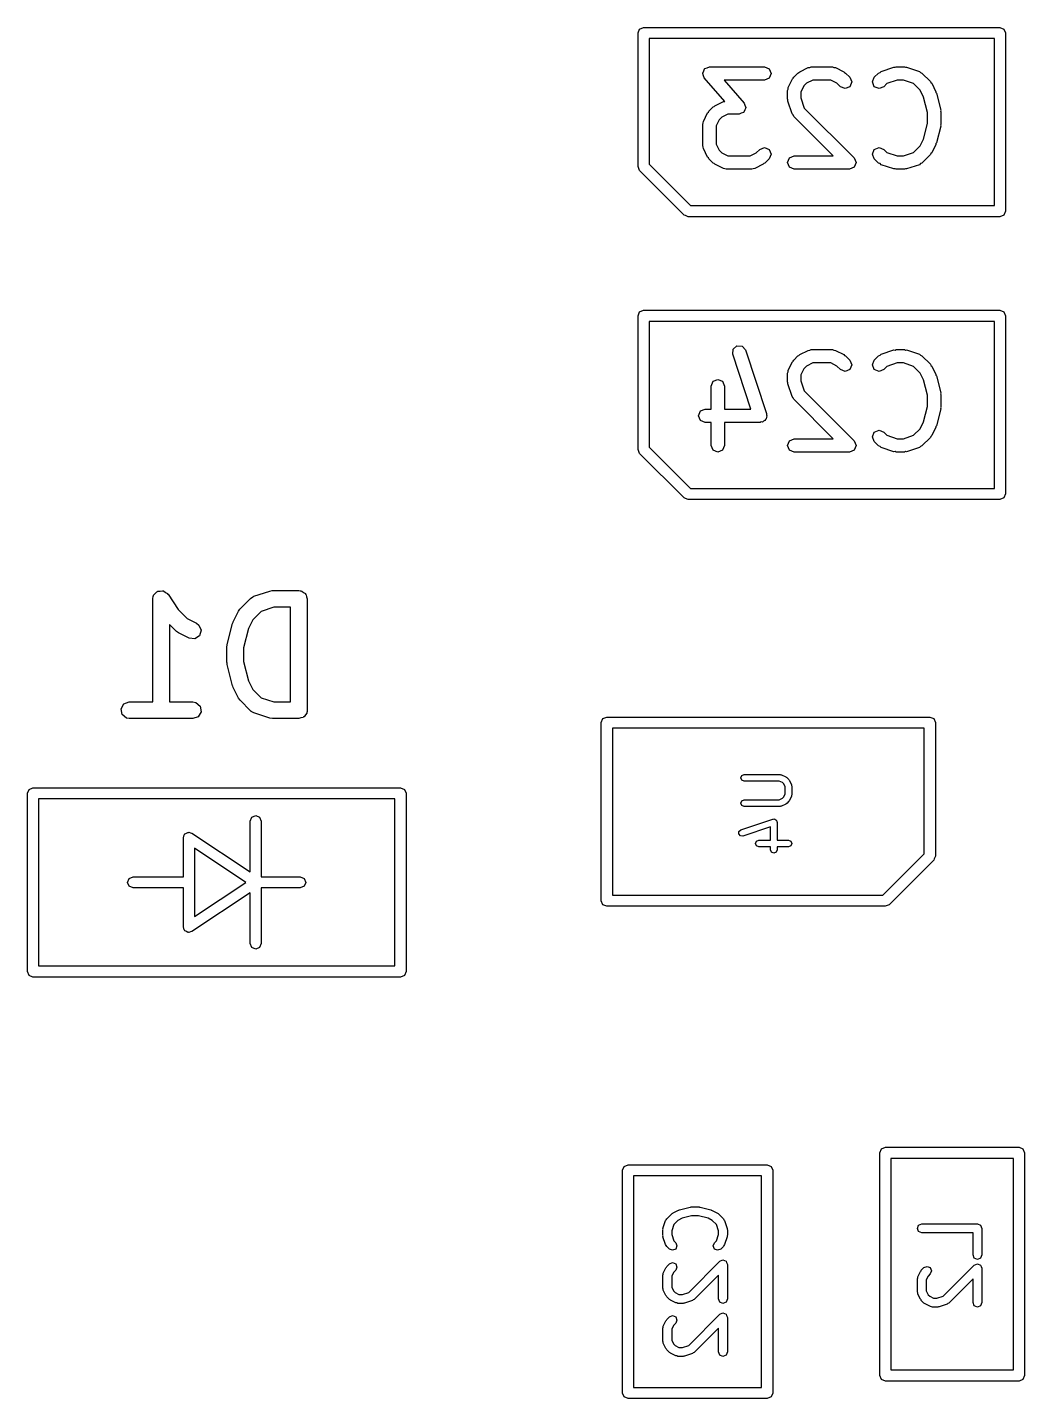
# Model space of a CAD drawing. Extents: x 0.33 to 2.38, y 0.19 to 1.82.
# Drawn here: x 0.3331 to 0.6856, y 0.6525 to 1.1373 of the extents above; entities that cross this region are included whole.
import ezdxf

# ---------------------------------------------------------------- set-up
doc = ezdxf.new("R2010")
doc.units = 0
doc.header["$MEASUREMENT"] = 0
doc.layers.add('BLACK', color=7, linetype='CONTINUOUS')

msp = doc.modelspace()

# ---------------------------------------------------------------- linework, layer by layer
at = {"layer": 'BLACK', "linetype": 'CONTINUOUS'}
for p, q in [((0.548937, 1.13531), (0.549514, 1.13671)), ((0.548937, 1.08807), (0.548937, 1.13531)), ((0.549514, 1.13671), (0.550906, 1.13728)), ((0.550906, 1.13728), (0.67689, 1.13728)), ((0.67689, 1.13728), (0.678282, 1.13671)), ((0.678282, 1.13671), (0.678858, 1.13531)), ((0.678858, 1.13531), (0.678858, 1.07232)), ((0.552874, 1.13335), (0.552874, 1.08889)), ((0.674921, 1.13335), (0.552874, 1.13335)), ((0.674921, 1.07429), (0.674921, 1.13335)), ((0.57179, 1.12099), (0.571823, 1.12107)), ((0.572108, 1.12022), (0.57179, 1.12099)), ((0.571796, 1.12115), (0.572164, 1.12189)), ((0.571823, 1.12107), (0.571796, 1.12115)), ((0.572375, 1.11943), (0.572108, 1.12022)), ((0.572164, 1.12189), (0.572482, 1.12266)), ((0.572482, 1.12266), (0.57256, 1.12269)), ((0.57256, 1.12269), (0.572597, 1.12277)), ((0.572597, 1.12277), (0.573385, 1.12303)), ((0.573385, 1.12303), (0.574153, 1.12335)), ((0.574153, 1.12335), (0.59365, 1.12335)), ((0.59365, 1.12335), (0.59532, 1.12266)), ((0.59532, 1.12266), (0.596012, 1.12099)), ((0.596012, 1.12099), (0.59532, 1.11932)), ((0.603978, 1.11966), (0.605478, 1.12116)), ((0.605478, 1.12116), (0.605837, 1.12131)), ((0.605837, 1.12131), (0.606092, 1.1216)), ((0.606092, 1.1216), (0.609092, 1.1231)), ((0.609092, 1.1231), (0.60964, 1.12314)), ((0.60964, 1.12314), (0.610148, 1.12335)), ((0.610148, 1.12335), (0.617647, 1.12335)), ((0.617647, 1.12335), (0.618155, 1.12314)), ((0.618155, 1.12314), (0.618704, 1.1231)), ((0.618704, 1.1231), (0.621703, 1.1216)), ((0.621703, 1.1216), (0.621958, 1.12131)), ((0.621958, 1.12131), (0.622317, 1.12116)), ((0.622317, 1.12116), (0.623817, 1.11966)), ((0.632475, 1.11966), (0.633975, 1.12116)), ((0.633975, 1.12116), (0.634483, 1.12137)), ((0.634483, 1.12137), (0.634898, 1.12173)), ((0.634898, 1.12173), (0.639397, 1.12323)), ((0.639397, 1.12323), (0.639785, 1.1232)), ((0.639785, 1.1232), (0.640144, 1.12335)), ((0.640144, 1.12335), (0.643144, 1.12335)), ((0.643144, 1.12335), (0.643503, 1.1232)), ((0.643503, 1.1232), (0.643891, 1.12323)), ((0.643891, 1.12323), (0.64839, 1.12173)), ((0.64839, 1.12173), (0.648806, 1.12137)), ((0.648806, 1.12137), (0.649314, 1.12116)), ((0.649314, 1.12116), (0.652313, 1.11816)), ((0.57963, 1.11114), (0.572375, 1.11943)), ((0.59365, 1.11863), (0.579358, 1.11863)), ((0.579358, 1.11863), (0.586429, 1.11055)), ((0.59532, 1.11932), (0.59365, 1.11863)), ((0.601787, 1.11499), (0.601997, 1.1155)), ((0.601997, 1.1155), (0.602036, 1.11605)), ((0.602036, 1.11605), (0.603536, 1.11905)), ((0.603536, 1.11905), (0.60383, 1.1193)), ((0.60383, 1.1193), (0.603978, 1.11966)), ((0.60759, 1.11659), (0.606511, 1.11443)), ((0.608548, 1.11755), (0.60759, 1.11659)), ((0.610706, 1.11863), (0.608548, 1.11755)), ((0.617089, 1.11863), (0.610706, 1.11863)), ((0.619248, 1.11755), (0.617089, 1.11863)), ((0.620476, 1.11632), (0.619248, 1.11755)), ((0.622147, 1.11563), (0.620476, 1.11632)), ((0.623817, 1.11632), (0.622147, 1.11563)), ((0.623817, 1.11966), (0.624509, 1.11799)), ((0.624509, 1.11799), (0.623817, 1.11632)), ((0.631783, 1.11799), (0.632475, 1.11966)), ((0.632475, 1.11632), (0.631783, 1.11799)), ((0.634145, 1.11563), (0.632475, 1.11632)), ((0.635815, 1.11632), (0.634145, 1.11563)), ((0.636921, 1.11743), (0.635815, 1.11632)), ((0.640528, 1.11863), (0.636921, 1.11743)), ((0.642761, 1.11863), (0.640528, 1.11863)), ((0.646367, 1.11743), (0.642761, 1.11863)), ((0.648702, 1.11509), (0.646367, 1.11743)), ((0.649914, 1.11267), (0.648702, 1.11509)), ((0.652313, 1.11816), (0.652462, 1.1178)), ((0.652462, 1.1178), (0.652756, 1.11755)), ((0.652756, 1.11755), (0.654256, 1.11455)), ((0.576096, 1.1096), (0.579095, 1.1111)), ((0.579095, 1.1111), (0.57963, 1.11114)), ((0.586429, 1.11055), (0.586695, 1.10976)), ((0.601787, 1.11199), (0.601787, 1.11499)), ((0.601935, 1.11163), (0.601787, 1.11199)), ((0.601908, 1.11124), (0.601935, 1.11163)), ((0.603408, 1.10674), (0.601908, 1.11124)), ((0.606511, 1.11443), (0.606511, 1.11237)), ((0.606511, 1.11237), (0.607713, 1.10877)), ((0.65128, 1.1072), (0.649914, 1.11267)), ((0.654256, 1.11455), (0.654275, 1.11428)), ((0.654275, 1.11428), (0.654434, 1.11406)), ((0.654434, 1.11406), (0.655934, 1.10806)), ((0.57204, 1.10405), (0.57354, 1.10705)), ((0.57354, 1.10705), (0.573833, 1.1073)), ((0.573833, 1.1073), (0.573982, 1.10766)), ((0.573982, 1.10766), (0.575482, 1.10916)), ((0.575482, 1.10916), (0.575841, 1.10931)), ((0.575841, 1.10931), (0.576096, 1.1096)), ((0.578551, 1.10555), (0.577594, 1.10459)), ((0.58071, 1.10663), (0.578551, 1.10555)), ((0.584651, 1.10663), (0.58071, 1.10663)), ((0.585419, 1.10695), (0.584651, 1.10663)), ((0.586207, 1.10721), (0.585419, 1.10695)), ((0.586244, 1.10729), (0.586207, 1.10721)), ((0.586322, 1.10732), (0.586244, 1.10729)), ((0.58664, 1.10809), (0.586322, 1.10732)), ((0.587008, 1.10883), (0.58664, 1.10809)), ((0.586695, 1.10976), (0.587013, 1.10899)), ((0.587013, 1.10899), (0.586981, 1.10891)), ((0.586981, 1.10891), (0.587008, 1.10883)), ((0.603768, 1.10633), (0.603408, 1.10674)), ((0.603978, 1.10582), (0.603768, 1.10633)), ((0.617944, 1.09186), (0.603978, 1.10582)), ((0.607713, 1.10877), (0.625317, 1.09116)), ((0.65128, 1.10328), (0.65128, 1.1072)), ((0.655934, 1.10806), (0.65589, 1.10777)), ((0.65589, 1.10777), (0.656005, 1.10749)), ((0.656005, 1.10749), (0.656005, 1.10299)), ((0.57179, 1.10299), (0.572001, 1.1035)), ((0.57179, 1.09549), (0.57179, 1.10299)), ((0.572001, 1.1035), (0.57204, 1.10405)), ((0.577594, 1.10459), (0.576515, 1.10243)), ((0.576515, 1.10243), (0.576515, 1.09605)), ((0.649914, 1.09782), (0.65128, 1.10328)), ((0.655934, 1.10242), (0.654434, 1.09642)), ((0.656005, 1.10299), (0.65589, 1.10272)), ((0.65589, 1.10272), (0.655934, 1.10242)), ((0.576515, 1.09605), (0.577594, 1.09389)), ((0.648702, 1.09539), (0.649914, 1.09782)), ((0.654256, 1.09594), (0.652756, 1.09294)), ((0.654275, 1.0962), (0.654256, 1.09594)), ((0.654434, 1.09642), (0.654275, 1.0962)), ((0.572001, 1.09499), (0.57179, 1.09549)), ((0.57204, 1.09444), (0.572001, 1.09499)), ((0.57354, 1.09144), (0.57204, 1.09444)), ((0.573833, 1.09118), (0.57354, 1.09144)), ((0.573982, 1.09082), (0.573833, 1.09118)), ((0.575482, 1.08932), (0.573982, 1.09082)), ((0.577594, 1.09389), (0.578551, 1.09294)), ((0.578551, 1.09294), (0.58071, 1.09186)), ((0.58071, 1.09186), (0.588593, 1.09186)), ((0.588593, 1.09186), (0.590751, 1.09294)), ((0.590751, 1.09294), (0.59198, 1.09416)), ((0.59198, 1.09416), (0.59365, 1.09486)), ((0.59365, 1.09486), (0.59532, 1.09416)), ((0.595321, 1.09082), (0.593821, 1.08932)), ((0.59532, 1.09416), (0.596012, 1.09249)), ((0.596012, 1.09249), (0.595321, 1.09082)), ((0.601787, 1.08949), (0.602479, 1.09116)), ((0.602479, 1.09116), (0.604149, 1.09186)), ((0.604149, 1.09186), (0.617944, 1.09186)), ((0.625317, 1.09116), (0.626009, 1.08949)), ((0.631783, 1.09249), (0.632475, 1.09416)), ((0.632475, 1.09082), (0.631783, 1.09249)), ((0.632475, 1.09416), (0.634145, 1.09486)), ((0.633975, 1.08932), (0.632475, 1.09082)), ((0.634145, 1.09486), (0.635815, 1.09416)), ((0.635815, 1.09416), (0.636921, 1.09306)), ((0.636921, 1.09306), (0.640528, 1.09186)), ((0.640528, 1.09186), (0.642761, 1.09186)), ((0.642761, 1.09186), (0.646367, 1.09306)), ((0.646367, 1.09306), (0.648702, 1.09539)), ((0.652313, 1.09232), (0.649314, 1.08932)), ((0.652462, 1.09268), (0.652313, 1.09232)), ((0.652756, 1.09294), (0.652462, 1.09268)), ((0.549514, 1.08668), (0.548937, 1.08807)), ((0.565262, 1.07093), (0.549514, 1.08668)), ((0.552874, 1.08889), (0.567469, 1.07429)), ((0.575841, 1.08917), (0.575482, 1.08932)), ((0.576096, 1.08888), (0.575841, 1.08917)), ((0.579095, 1.08738), (0.576096, 1.08888)), ((0.579644, 1.08734), (0.579095, 1.08738)), ((0.580152, 1.08713), (0.579644, 1.08734)), ((0.589151, 1.08713), (0.580152, 1.08713)), ((0.589659, 1.08734), (0.589151, 1.08713)), ((0.590207, 1.08738), (0.589659, 1.08734)), ((0.593207, 1.08888), (0.590207, 1.08738)), ((0.593461, 1.08917), (0.593207, 1.08888)), ((0.593821, 1.08932), (0.593461, 1.08917)), ((0.602479, 1.08782), (0.601787, 1.08949)), ((0.604149, 1.08713), (0.602479, 1.08782)), ((0.623646, 1.08713), (0.604149, 1.08713)), ((0.625317, 1.08782), (0.623646, 1.08713)), ((0.626009, 1.08949), (0.625317, 1.08782)), ((0.634482, 1.08911), (0.633975, 1.08932)), ((0.634898, 1.08875), (0.634482, 1.08911)), ((0.639397, 1.08725), (0.634898, 1.08875)), ((0.639785, 1.08728), (0.639397, 1.08725)), ((0.640144, 1.08713), (0.639785, 1.08728)), ((0.643144, 1.08713), (0.640144, 1.08713)), ((0.643503, 1.08728), (0.643144, 1.08713)), ((0.643891, 1.08725), (0.643503, 1.08728)), ((0.64839, 1.08875), (0.643891, 1.08725)), ((0.648806, 1.08911), (0.64839, 1.08875)), ((0.649314, 1.08932), (0.648806, 1.08911)), ((0.567469, 1.07429), (0.674921, 1.07429)), ((0.678858, 1.07232), (0.678282, 1.07093)), ((0.565669, 1.07076), (0.565262, 1.07093)), ((0.566654, 1.07035), (0.565669, 1.07076)), ((0.67689, 1.07035), (0.566654, 1.07035)), ((0.678282, 1.07093), (0.67689, 1.07035)), ((0.548937, 1.03531), (0.549514, 1.03671)), ((0.548937, 0.988071), (0.548937, 1.03531)), ((0.549514, 1.03671), (0.550906, 1.03728)), ((0.550906, 1.03728), (0.67689, 1.03728)), ((0.552874, 1.03335), (0.552874, 0.988886)), ((0.674921, 1.03335), (0.552874, 1.03335)), ((0.674921, 0.974291), (0.674921, 1.03335)), ((0.67689, 1.03728), (0.678282, 1.03671)), ((0.678282, 1.03671), (0.678858, 1.03531)), ((0.678858, 1.03531), (0.678858, 0.972323)), ((0.58241, 1.02174), (0.582538, 1.02355)), ((0.582538, 1.02355), (0.583904, 1.02473)), ((0.583904, 1.02473), (0.585708, 1.0246)), ((0.585708, 1.0246), (0.586892, 1.02324)), ((0.586892, 1.02324), (0.594391, 1.00074)), ((0.606092, 1.0216), (0.609092, 1.0231)), ((0.609092, 1.0231), (0.60964, 1.02314)), ((0.60964, 1.02314), (0.610148, 1.02335)), ((0.610148, 1.02335), (0.617647, 1.02335)), ((0.617647, 1.02335), (0.618155, 1.02314)), ((0.618155, 1.02314), (0.618704, 1.0231)), ((0.618704, 1.0231), (0.621703, 1.0216)), ((0.634898, 1.02173), (0.639397, 1.02323)), ((0.639397, 1.02323), (0.639785, 1.0232)), ((0.639785, 1.0232), (0.640144, 1.02335)), ((0.640144, 1.02335), (0.643144, 1.02335)), ((0.643144, 1.02335), (0.643503, 1.0232)), ((0.643503, 1.0232), (0.643891, 1.02323)), ((0.643891, 1.02323), (0.64839, 1.02173)), ((0.588873, 1.00235), (0.58241, 1.02174)), ((0.602036, 1.01605), (0.603536, 1.01905)), ((0.603536, 1.01905), (0.60383, 1.0193)), ((0.60383, 1.0193), (0.603978, 1.01966)), ((0.603978, 1.01966), (0.605478, 1.02116)), ((0.605478, 1.02116), (0.605837, 1.02131)), ((0.605837, 1.02131), (0.606092, 1.0216)), ((0.610706, 1.01863), (0.608548, 1.01755)), ((0.617089, 1.01863), (0.610706, 1.01863)), ((0.619248, 1.01755), (0.617089, 1.01863)), ((0.621703, 1.0216), (0.621958, 1.02131)), ((0.621958, 1.02131), (0.622317, 1.02116)), ((0.622317, 1.02116), (0.623817, 1.01966)), ((0.623817, 1.01966), (0.624509, 1.01799)), ((0.631783, 1.01799), (0.632475, 1.01966)), ((0.632475, 1.01966), (0.633975, 1.02116)), ((0.633975, 1.02116), (0.634483, 1.02137)), ((0.634483, 1.02137), (0.634898, 1.02173)), ((0.640528, 1.01863), (0.636921, 1.01743)), ((0.642761, 1.01863), (0.640528, 1.01863)), ((0.646367, 1.01743), (0.642761, 1.01863)), ((0.64839, 1.02173), (0.648806, 1.02137)), ((0.648806, 1.02137), (0.649314, 1.02116)), ((0.649314, 1.02116), (0.652313, 1.01816)), ((0.652313, 1.01816), (0.652462, 1.0178)), ((0.601787, 1.01499), (0.601997, 1.0155)), ((0.601787, 1.01199), (0.601787, 1.01499)), ((0.601997, 1.0155), (0.602036, 1.01605)), ((0.60759, 1.01659), (0.606511, 1.01443)), ((0.606511, 1.01443), (0.606511, 1.01237)), ((0.608548, 1.01755), (0.60759, 1.01659)), ((0.620476, 1.01632), (0.619248, 1.01755)), ((0.622147, 1.01563), (0.620476, 1.01632)), ((0.623817, 1.01632), (0.622147, 1.01563)), ((0.624509, 1.01799), (0.623817, 1.01632)), ((0.632475, 1.01632), (0.631783, 1.01799)), ((0.634145, 1.01563), (0.632475, 1.01632)), ((0.635815, 1.01632), (0.634145, 1.01563)), ((0.636921, 1.01743), (0.635815, 1.01632)), ((0.648702, 1.01509), (0.646367, 1.01743)), ((0.649914, 1.01267), (0.648702, 1.01509)), ((0.652462, 1.0178), (0.652756, 1.01755)), ((0.652756, 1.01755), (0.654256, 1.01455)), ((0.654256, 1.01455), (0.654275, 1.01428)), ((0.654275, 1.01428), (0.654434, 1.01406)), ((0.654434, 1.01406), (0.655934, 1.00806)), ((0.57479, 1.01049), (0.575482, 1.01216)), ((0.57479, 1.00235), (0.57479, 1.01049)), ((0.575482, 1.01216), (0.577152, 1.01285)), ((0.577152, 1.01285), (0.578823, 1.01216)), ((0.578823, 1.01216), (0.579514, 1.01049)), ((0.579514, 1.01049), (0.579514, 1.00235)), ((0.601935, 1.01163), (0.601787, 1.01199)), ((0.601908, 1.01124), (0.601935, 1.01163)), ((0.603408, 1.00674), (0.601908, 1.01124)), ((0.606511, 1.01237), (0.607713, 1.00877)), ((0.607713, 1.00877), (0.625317, 0.991164)), ((0.65128, 1.0072), (0.649914, 1.01267)), ((0.603768, 1.00633), (0.603408, 1.00674)), ((0.603978, 1.00582), (0.603768, 1.00633)), ((0.617944, 0.991856), (0.603978, 1.00582)), ((0.65128, 1.00328), (0.65128, 1.0072)), ((0.655934, 1.00806), (0.65589, 1.00777)), ((0.65589, 1.00777), (0.656005, 1.00749)), ((0.656005, 1.00749), (0.656005, 1.00299)), ((0.570291, 0.999993), (0.570982, 1.00166)), ((0.570982, 0.998322), (0.570291, 0.999993)), ((0.570982, 1.00166), (0.572653, 1.00235)), ((0.572653, 1.00235), (0.57479, 1.00235)), ((0.579514, 1.00235), (0.588873, 1.00235)), ((0.594263, 0.998936), (0.593969, 0.998681)), ((0.594302, 0.999485), (0.594263, 0.998936)), ((0.594513, 0.999993), (0.594302, 0.999485)), ((0.594391, 1.00074), (0.594364, 1.00035)), ((0.594364, 1.00035), (0.594513, 0.999993)), ((0.649914, 0.997818), (0.65128, 1.00328)), ((0.655934, 1.00242), (0.654434, 0.99642)), ((0.656005, 1.00299), (0.65589, 1.00272)), ((0.65589, 1.00272), (0.655934, 1.00242)), ((0.572653, 0.99763), (0.570982, 0.998322)), ((0.57479, 0.99763), (0.572653, 0.99763)), ((0.57479, 0.989494), (0.57479, 0.99763)), ((0.59215, 0.99763), (0.579514, 0.99763)), ((0.579514, 0.99763), (0.579514, 0.989494)), ((0.59251, 0.997779), (0.59215, 0.99763)), ((0.592897, 0.997752), (0.59251, 0.997779)), ((0.593313, 0.998112), (0.592897, 0.997752)), ((0.593821, 0.998322), (0.593313, 0.998112)), ((0.593969, 0.998681), (0.593821, 0.998322)), ((0.631783, 0.992494), (0.632475, 0.994164)), ((0.632475, 0.994164), (0.634145, 0.994856)), ((0.634145, 0.994856), (0.635815, 0.994164)), ((0.635815, 0.994164), (0.636921, 0.993058)), ((0.646367, 0.993058), (0.648702, 0.995393)), ((0.648702, 0.995393), (0.649914, 0.997818)), ((0.654256, 0.995937), (0.652756, 0.992937)), ((0.654275, 0.996204), (0.654256, 0.995937)), ((0.654434, 0.99642), (0.654275, 0.996204)), ((0.575482, 0.987824), (0.57479, 0.989494)), ((0.579514, 0.989494), (0.578823, 0.987824)), ((0.601787, 0.989494), (0.602479, 0.991164)), ((0.602479, 0.987824), (0.601787, 0.989494)), ((0.602479, 0.991164), (0.604149, 0.991856)), ((0.604149, 0.991856), (0.617944, 0.991856)), ((0.625317, 0.991164), (0.626009, 0.989494)), ((0.626009, 0.989494), (0.625317, 0.987824)), ((0.632475, 0.990823), (0.631783, 0.992494)), ((0.633975, 0.989323), (0.632475, 0.990823)), ((0.634482, 0.989113), (0.633975, 0.989323)), ((0.634898, 0.988753), (0.634482, 0.989113)), ((0.636921, 0.993058), (0.640528, 0.991856)), ((0.640528, 0.991856), (0.642761, 0.991856)), ((0.642761, 0.991856), (0.646367, 0.993058)), ((0.648806, 0.989113), (0.64839, 0.988753)), ((0.649314, 0.989323), (0.648806, 0.989113)), ((0.652313, 0.992323), (0.649314, 0.989323)), ((0.652462, 0.992682), (0.652313, 0.992323)), ((0.652756, 0.992937), (0.652462, 0.992682)), ((0.549514, 0.986679), (0.548937, 0.988071)), ((0.565262, 0.970931), (0.549514, 0.986679)), ((0.552874, 0.988886), (0.567469, 0.974291)), ((0.577152, 0.987132), (0.575482, 0.987824)), ((0.578823, 0.987824), (0.577152, 0.987132)), ((0.604149, 0.987132), (0.602479, 0.987824)), ((0.623646, 0.987132), (0.604149, 0.987132)), ((0.625317, 0.987824), (0.623646, 0.987132)), ((0.639397, 0.987253), (0.634898, 0.988753)), ((0.639785, 0.987281), (0.639397, 0.987253)), ((0.640144, 0.987132), (0.639785, 0.987281)), ((0.643144, 0.987132), (0.640144, 0.987132)), ((0.643503, 0.987281), (0.643144, 0.987132)), ((0.643891, 0.987253), (0.643503, 0.987281)), ((0.64839, 0.988753), (0.643891, 0.987253)), ((0.565669, 0.970762), (0.565262, 0.970931)), ((0.566654, 0.970354), (0.565669, 0.970762)), ((0.67689, 0.970354), (0.566654, 0.970354)), ((0.567469, 0.974291), (0.674921, 0.974291)), ((0.678282, 0.970931), (0.67689, 0.970354)), ((0.678858, 0.972323), (0.678282, 0.970931)), ((0.377362, 0.935204), (0.37754, 0.936214)), ((0.37754, 0.936214), (0.377649, 0.936344)), ((0.377649, 0.936344), (0.377668, 0.936513)), ((0.377668, 0.936513), (0.378288, 0.937105)), ((0.378288, 0.937105), (0.378839, 0.937761)), ((0.378839, 0.937761), (0.379006, 0.937791)), ((0.379006, 0.937791), (0.379129, 0.937908)), ((0.379129, 0.937908), (0.379984, 0.937963)), ((0.379984, 0.937963), (0.380828, 0.938112)), ((0.380828, 0.938112), (0.380975, 0.938027)), ((0.380975, 0.938027), (0.381144, 0.938038)), ((0.381144, 0.938038), (0.381835, 0.93753)), ((0.381835, 0.93753), (0.382577, 0.937102)), ((0.382577, 0.937102), (0.382635, 0.936942)), ((0.382635, 0.936942), (0.382772, 0.936842)), ((0.382772, 0.936842), (0.386359, 0.931461)), ((0.411973, 0.935417), (0.412813, 0.936005)), ((0.412813, 0.936005), (0.412989, 0.936021)), ((0.412989, 0.936021), (0.413127, 0.93613)), ((0.413127, 0.93613), (0.418751, 0.938005)), ((0.418751, 0.938005), (0.419624, 0.938135)), ((0.419624, 0.938135), (0.419685, 0.938157)), ((0.419685, 0.938157), (0.429059, 0.938157)), ((0.429059, 0.938157), (0.429442, 0.938089)), ((0.429442, 0.938089), (0.429572, 0.938112)), ((0.429572, 0.938112), (0.429685, 0.938046)), ((0.429685, 0.938046), (0.430069, 0.937979)), ((0.430069, 0.937979), (0.430656, 0.937486)), ((0.430656, 0.937486), (0.431321, 0.937102)), ((0.431321, 0.937102), (0.431412, 0.936852)), ((0.431412, 0.936852), (0.431616, 0.93668)), ((0.431616, 0.93668), (0.431749, 0.935925)), ((0.431749, 0.935925), (0.432012, 0.935204)), ((0.377362, 0.898787), (0.377362, 0.935204)), ((0.386359, 0.931461), (0.389563, 0.928257)), ((0.405795, 0.927151), (0.40767, 0.9309)), ((0.40767, 0.9309), (0.408196, 0.931609)), ((0.408196, 0.931609), (0.408223, 0.931668)), ((0.408223, 0.931668), (0.411973, 0.935417)), ((0.420164, 0.932251), (0.415656, 0.930748)), ((0.426106, 0.932251), (0.420164, 0.932251)), ((0.426106, 0.898787), (0.426106, 0.932251)), ((0.432012, 0.935204), (0.432012, 0.895834)), ((0.385726, 0.923742), (0.383268, 0.926201)), ((0.383268, 0.926201), (0.383268, 0.898787)), ((0.389563, 0.928257), (0.392884, 0.926596)), ((0.392884, 0.926596), (0.393708, 0.925986)), ((0.393708, 0.925986), (0.394511, 0.924132)), ((0.403697, 0.919047), (0.405572, 0.926546)), ((0.405572, 0.926546), (0.405779, 0.927012)), ((0.405779, 0.927012), (0.405795, 0.927151)), ((0.412738, 0.927831), (0.411222, 0.9248)), ((0.415656, 0.930748), (0.412738, 0.927831)), ((0.385784, 0.923715), (0.385726, 0.923742)), ((0.386493, 0.923189), (0.385784, 0.923715)), ((0.390243, 0.921314), (0.386493, 0.923189)), ((0.39225, 0.921083), (0.390243, 0.921314)), ((0.393935, 0.922196), (0.39225, 0.921083)), ((0.394511, 0.924132), (0.393935, 0.922196)), ((0.411222, 0.9248), (0.409514, 0.917968)), ((0.403609, 0.918331), (0.403711, 0.918911)), ((0.403609, 0.912707), (0.403609, 0.918331)), ((0.403711, 0.918911), (0.403697, 0.919047)), ((0.409514, 0.917968), (0.409514, 0.91307)), ((0.403656, 0.912579), (0.403609, 0.912707)), ((0.403697, 0.911991), (0.403656, 0.912579)), ((0.405572, 0.904492), (0.403697, 0.911991)), ((0.409514, 0.91307), (0.411222, 0.906238)), ((0.40565, 0.904376), (0.405572, 0.904492)), ((0.405795, 0.903887), (0.40565, 0.904376)), ((0.40767, 0.900138), (0.405795, 0.903887)), ((0.411222, 0.906238), (0.412738, 0.903207)), ((0.412738, 0.903207), (0.415656, 0.900289)), ((0.366158, 0.896347), (0.367168, 0.898096)), ((0.367168, 0.898096), (0.369066, 0.898787)), ((0.369066, 0.898787), (0.377362, 0.898787)), ((0.383268, 0.898787), (0.391564, 0.898787)), ((0.391564, 0.898787), (0.392573, 0.898609)), ((0.392573, 0.898609), (0.394121, 0.89731)), ((0.394121, 0.89731), (0.394471, 0.895321)), ((0.407717, 0.900094), (0.40767, 0.900138)), ((0.408223, 0.89937), (0.407717, 0.900094)), ((0.411973, 0.895621), (0.408223, 0.89937)), ((0.415656, 0.900289), (0.420164, 0.898787)), ((0.420164, 0.898787), (0.426106, 0.898787)), ((0.366509, 0.894358), (0.366158, 0.896347)), ((0.368056, 0.893059), (0.366509, 0.894358)), ((0.369066, 0.892881), (0.368056, 0.893059)), ((0.391564, 0.892881), (0.369066, 0.892881)), ((0.393461, 0.893572), (0.391564, 0.892881)), ((0.394471, 0.895321), (0.393461, 0.893572)), ((0.412133, 0.895546), (0.411973, 0.895621)), ((0.412225, 0.895396), (0.412133, 0.895546)), ((0.413127, 0.894907), (0.412225, 0.895396)), ((0.418751, 0.893033), (0.413127, 0.894907)), ((0.418816, 0.893034), (0.418751, 0.893033)), ((0.419685, 0.892881), (0.418816, 0.893034)), ((0.429059, 0.892881), (0.419685, 0.892881)), ((0.42978, 0.893144), (0.429059, 0.892881)), ((0.430535, 0.893277), (0.42978, 0.893144)), ((0.430706, 0.893481), (0.430535, 0.893277)), ((0.430957, 0.893572), (0.430706, 0.893481)), ((0.43134, 0.894236), (0.430957, 0.893572)), ((0.431834, 0.894824), (0.43134, 0.894236)), ((0.431901, 0.895208), (0.431834, 0.894824)), ((0.431967, 0.895321), (0.431901, 0.895208)), ((0.432012, 0.895834), (0.431944, 0.89545)), ((0.431944, 0.89545), (0.431967, 0.895321)), ((0.535945, 0.891496), (0.536521, 0.892888)), ((0.536521, 0.892888), (0.537913, 0.893465)), ((0.537913, 0.893465), (0.652087, 0.893465)), ((0.652087, 0.893465), (0.653479, 0.892888)), ((0.653479, 0.892888), (0.654055, 0.891496)), ((0.535945, 0.828504), (0.535945, 0.891496)), ((0.539882, 0.889528), (0.539882, 0.830472)), ((0.650118, 0.889528), (0.539882, 0.889528)), ((0.650118, 0.845067), (0.650118, 0.889528)), ((0.654055, 0.891496), (0.654055, 0.844252)), ((0.585233, 0.871999), (0.585579, 0.872834)), ((0.585579, 0.872834), (0.586414, 0.87318)), ((0.586414, 0.87318), (0.599163, 0.87318)), ((0.599163, 0.87318), (0.599417, 0.873074)), ((0.599417, 0.873074), (0.599691, 0.873055)), ((0.599691, 0.873055), (0.601191, 0.872305)), ((0.333071, 0.866496), (0.333647, 0.867888)), ((0.333647, 0.867888), (0.335039, 0.868465)), ((0.335039, 0.868465), (0.464961, 0.868465)), ((0.464961, 0.868465), (0.466353, 0.867888)), ((0.466353, 0.867888), (0.466929, 0.866496)), ((0.585579, 0.871163), (0.585233, 0.871999)), ((0.586414, 0.870817), (0.585579, 0.871163)), ((0.598884, 0.870817), (0.586414, 0.870817)), ((0.599963, 0.870278), (0.598884, 0.870817)), ((0.600442, 0.869799), (0.599963, 0.870278)), ((0.600981, 0.86872), (0.600442, 0.869799)), ((0.600981, 0.866278), (0.600981, 0.86872)), ((0.601191, 0.872305), (0.601318, 0.872158)), ((0.601318, 0.872158), (0.601498, 0.872084)), ((0.601498, 0.872084), (0.602248, 0.871334)), ((0.602248, 0.871334), (0.602322, 0.871154)), ((0.602322, 0.871154), (0.602469, 0.871027)), ((0.602469, 0.871027), (0.603219, 0.869527)), ((0.603219, 0.869527), (0.603238, 0.869253)), ((0.603238, 0.869253), (0.603344, 0.868999)), ((0.603344, 0.868999), (0.603344, 0.865999)), ((0.333071, 0.803504), (0.333071, 0.866496)), ((0.337008, 0.864528), (0.337008, 0.805472)), ((0.462992, 0.864528), (0.337008, 0.864528)), ((0.462992, 0.805472), (0.462992, 0.864528)), ((0.466929, 0.866496), (0.466929, 0.803504)), ((0.585233, 0.863), (0.585579, 0.863835)), ((0.585579, 0.862164), (0.585233, 0.863)), ((0.585579, 0.863835), (0.586414, 0.864181)), ((0.586414, 0.864181), (0.598884, 0.864181)), ((0.598884, 0.864181), (0.599963, 0.86472)), ((0.599963, 0.86472), (0.600442, 0.865199)), ((0.600442, 0.865199), (0.600981, 0.866278)), ((0.602248, 0.863664), (0.601498, 0.862914)), ((0.602322, 0.863844), (0.602248, 0.863664)), ((0.602469, 0.863971), (0.602322, 0.863844)), ((0.603219, 0.865471), (0.602469, 0.863971)), ((0.603238, 0.865745), (0.603219, 0.865471)), ((0.603344, 0.865999), (0.603238, 0.865745)), ((0.412388, 0.858045), (0.41378, 0.858622)), ((0.41378, 0.858622), (0.415171, 0.858045)), ((0.586414, 0.861819), (0.585579, 0.862164)), ((0.599163, 0.861819), (0.586414, 0.861819)), ((0.599417, 0.861924), (0.599163, 0.861819)), ((0.599691, 0.861943), (0.599417, 0.861924)), ((0.601191, 0.862693), (0.599691, 0.861943)), ((0.601318, 0.86284), (0.601191, 0.862693)), ((0.601498, 0.862914), (0.601318, 0.86284)), ((0.411811, 0.856654), (0.412388, 0.858045)), ((0.411811, 0.838678), (0.411811, 0.856654)), ((0.415171, 0.858045), (0.415748, 0.856654)), ((0.415748, 0.856654), (0.415748, 0.836969)), ((0.584608, 0.853029), (0.585291, 0.853621)), ((0.585291, 0.853621), (0.59654, 0.857371)), ((0.595732, 0.854612), (0.586038, 0.85138)), ((0.595732, 0.849933), (0.595732, 0.854612)), ((0.59654, 0.857371), (0.596734, 0.857357)), ((0.596734, 0.857357), (0.596913, 0.857432)), ((0.596913, 0.857432), (0.597167, 0.857326)), ((0.597167, 0.857326), (0.597441, 0.857307)), ((0.597441, 0.857307), (0.597569, 0.85716)), ((0.597569, 0.85716), (0.597748, 0.857086)), ((0.597748, 0.857086), (0.597854, 0.856832)), ((0.597854, 0.856832), (0.598034, 0.856624)), ((0.598034, 0.856624), (0.59802, 0.85643)), ((0.59802, 0.85643), (0.598094, 0.85625)), ((0.598094, 0.85625), (0.598094, 0.849933)), ((0.388189, 0.850748), (0.388408, 0.851278)), ((0.388189, 0.836969), (0.388189, 0.850748)), ((0.388408, 0.851278), (0.38852, 0.85184)), ((0.38852, 0.85184), (0.388688, 0.851953)), ((0.388688, 0.851953), (0.388766, 0.85214)), ((0.388766, 0.85214), (0.389295, 0.852359)), ((0.389295, 0.852359), (0.389771, 0.852678)), ((0.389771, 0.852678), (0.38997, 0.852639)), ((0.38997, 0.852639), (0.390157, 0.852717)), ((0.390157, 0.852717), (0.390687, 0.852497)), ((0.390687, 0.852497), (0.391249, 0.852386)), ((0.391249, 0.852386), (0.411811, 0.838678)), ((0.584544, 0.852127), (0.584608, 0.853029)), ((0.585136, 0.851445), (0.584544, 0.852127)), ((0.586038, 0.85138), (0.585136, 0.851445)), ((0.590483, 0.848751), (0.590829, 0.849587)), ((0.590829, 0.847916), (0.590483, 0.848751)), ((0.590829, 0.849587), (0.591664, 0.849933)), ((0.591664, 0.849933), (0.595732, 0.849933)), ((0.598094, 0.849933), (0.602162, 0.849933)), ((0.602162, 0.849933), (0.602998, 0.849587)), ((0.602998, 0.849587), (0.603344, 0.848751)), ((0.603344, 0.848751), (0.602998, 0.847916)), ((0.410231, 0.835), (0.392126, 0.84707)), ((0.392126, 0.84707), (0.392126, 0.82293)), ((0.591664, 0.84757), (0.590829, 0.847916)), ((0.595732, 0.84757), (0.591664, 0.84757)), ((0.595732, 0.846502), (0.595732, 0.84757)), ((0.596078, 0.845667), (0.595732, 0.846502)), ((0.596913, 0.845321), (0.596078, 0.845667)), ((0.597748, 0.845667), (0.596913, 0.845321)), ((0.598094, 0.846502), (0.597748, 0.845667)), ((0.602162, 0.84757), (0.598094, 0.84757)), ((0.598094, 0.84757), (0.598094, 0.846502)), ((0.602998, 0.847916), (0.602162, 0.84757)), ((0.635523, 0.830472), (0.650118, 0.845067)), ((0.654055, 0.844252), (0.653647, 0.843268)), ((0.653479, 0.84286), (0.637731, 0.827112)), ((0.653647, 0.843268), (0.653479, 0.84286)), ((0.368504, 0.835), (0.369081, 0.836392)), ((0.369081, 0.833608), (0.368504, 0.835)), ((0.369081, 0.836392), (0.370472, 0.836969)), ((0.370472, 0.836969), (0.388189, 0.836969)), ((0.392126, 0.82293), (0.410231, 0.835)), ((0.415748, 0.836969), (0.429528, 0.836969)), ((0.429528, 0.836969), (0.430919, 0.836392)), ((0.430919, 0.836392), (0.431496, 0.835)), ((0.431496, 0.835), (0.430919, 0.833608)), ((0.370472, 0.833031), (0.369081, 0.833608)), ((0.388189, 0.833031), (0.370472, 0.833031)), ((0.388189, 0.819252), (0.388189, 0.833031)), ((0.411811, 0.831322), (0.391249, 0.817614)), ((0.411811, 0.813346), (0.411811, 0.831322)), ((0.429528, 0.833031), (0.415748, 0.833031)), ((0.415748, 0.833031), (0.415748, 0.813346)), ((0.430919, 0.833608), (0.429528, 0.833031)), ((0.539882, 0.830472), (0.635523, 0.830472)), ((0.536521, 0.827112), (0.535945, 0.828504)), ((0.537913, 0.826535), (0.536521, 0.827112)), ((0.636339, 0.826535), (0.537913, 0.826535)), ((0.637731, 0.827112), (0.636339, 0.826535)), ((0.388408, 0.818722), (0.388189, 0.819252)), ((0.38852, 0.81816), (0.388408, 0.818722)), ((0.388688, 0.818047), (0.38852, 0.81816)), ((0.388766, 0.81786), (0.388688, 0.818047)), ((0.389295, 0.817641), (0.388766, 0.81786)), ((0.389771, 0.817322), (0.389295, 0.817641)), ((0.38997, 0.817361), (0.389771, 0.817322)), ((0.390157, 0.817283), (0.38997, 0.817361)), ((0.390687, 0.817503), (0.390157, 0.817283)), ((0.391249, 0.817614), (0.390687, 0.817503)), ((0.412388, 0.811955), (0.411811, 0.813346)), ((0.41378, 0.811378), (0.412388, 0.811955)), ((0.415171, 0.811955), (0.41378, 0.811378)), ((0.415748, 0.813346), (0.415171, 0.811955)), ((0.337008, 0.805472), (0.462992, 0.805472)), ((0.333647, 0.802112), (0.333071, 0.803504)), ((0.335039, 0.801535), (0.333647, 0.802112)), ((0.464961, 0.801535), (0.335039, 0.801535)), ((0.466353, 0.802112), (0.464961, 0.801535)), ((0.466929, 0.803504), (0.466353, 0.802112)), ((0.634409, 0.73937), (0.634986, 0.740762)), ((0.634409, 0.66063), (0.634409, 0.73937)), ((0.634986, 0.740762), (0.636378, 0.741339)), ((0.636378, 0.741339), (0.683622, 0.741339)), ((0.638346, 0.737402), (0.638346, 0.662598)), ((0.681654, 0.737402), (0.638346, 0.737402)), ((0.681654, 0.662598), (0.681654, 0.737402)), ((0.683622, 0.741339), (0.685014, 0.740762)), ((0.685014, 0.740762), (0.685591, 0.73937)), ((0.685591, 0.73937), (0.685591, 0.66063)), ((0.543425, 0.733189), (0.544002, 0.734581)), ((0.543425, 0.654449), (0.543425, 0.733189)), ((0.544002, 0.734581), (0.545394, 0.735157)), ((0.545394, 0.735157), (0.594606, 0.735157)), ((0.594606, 0.735157), (0.595998, 0.734581)), ((0.595998, 0.734581), (0.596575, 0.733189)), ((0.596575, 0.733189), (0.596575, 0.654449)), ((0.547362, 0.73122), (0.547362, 0.656417)), ((0.592638, 0.73122), (0.547362, 0.73122)), ((0.592638, 0.656417), (0.592638, 0.73122)), ((0.559082, 0.716024), (0.560956, 0.717898)), ((0.560956, 0.717898), (0.561196, 0.717998)), ((0.561196, 0.717998), (0.561366, 0.718193)), ((0.561366, 0.718193), (0.56324, 0.719131)), ((0.56324, 0.719131), (0.563419, 0.719143)), ((0.563419, 0.719143), (0.563563, 0.71925)), ((0.563563, 0.71925), (0.567312, 0.720187)), ((0.567312, 0.720187), (0.56751, 0.720158)), ((0.56751, 0.720158), (0.567694, 0.720234)), ((0.567694, 0.720234), (0.570506, 0.720234)), ((0.570506, 0.720234), (0.570691, 0.720158)), ((0.570691, 0.720158), (0.570888, 0.720187)), ((0.570888, 0.720187), (0.574638, 0.71925)), ((0.574638, 0.71925), (0.574782, 0.719143)), ((0.574782, 0.719143), (0.57496, 0.719131)), ((0.57496, 0.719131), (0.576835, 0.718193)), ((0.576835, 0.718193), (0.577005, 0.717998)), ((0.577005, 0.717998), (0.577244, 0.717898)), ((0.577244, 0.717898), (0.579119, 0.716024)), ((0.557764, 0.712596), (0.558701, 0.715408)), ((0.558701, 0.715408), (0.558941, 0.715685)), ((0.558941, 0.715685), (0.559082, 0.716024)), ((0.561572, 0.714059), (0.560833, 0.711842)), ((0.563003, 0.715491), (0.561572, 0.714059)), ((0.564494, 0.716236), (0.563003, 0.715491)), ((0.567888, 0.717085), (0.564494, 0.716236)), ((0.570313, 0.717085), (0.567888, 0.717085)), ((0.573706, 0.716236), (0.570313, 0.717085)), ((0.575198, 0.715491), (0.573706, 0.716236)), ((0.576629, 0.714059), (0.575198, 0.715491)), ((0.577368, 0.711842), (0.576629, 0.714059)), ((0.579119, 0.716024), (0.579259, 0.715685)), ((0.579259, 0.715685), (0.579499, 0.715408)), ((0.579499, 0.715408), (0.580437, 0.712596)), ((0.647683, 0.712655), (0.648144, 0.713768)), ((0.648144, 0.713768), (0.649258, 0.714229)), ((0.649258, 0.714229), (0.668943, 0.714229)), ((0.668943, 0.714229), (0.670056, 0.713768)), ((0.670056, 0.713768), (0.670518, 0.712655)), ((0.557683, 0.712098), (0.557782, 0.712337)), ((0.557683, 0.710223), (0.557683, 0.712098)), ((0.557782, 0.709984), (0.557683, 0.710223)), ((0.557782, 0.712337), (0.557764, 0.712596)), ((0.557764, 0.709725), (0.557782, 0.709984)), ((0.558701, 0.706913), (0.557764, 0.709725)), ((0.560833, 0.711842), (0.560833, 0.710479)), ((0.560833, 0.710479), (0.561572, 0.708262)), ((0.561572, 0.708262), (0.562246, 0.707587)), ((0.575955, 0.707587), (0.576629, 0.708262)), ((0.576629, 0.708262), (0.577368, 0.710479)), ((0.577368, 0.710479), (0.577368, 0.711842)), ((0.580437, 0.709725), (0.579499, 0.706913)), ((0.580437, 0.712596), (0.580419, 0.712337)), ((0.580419, 0.712337), (0.580518, 0.712098)), ((0.580518, 0.710223), (0.580419, 0.709984)), ((0.580419, 0.709984), (0.580437, 0.709725)), ((0.580518, 0.712098), (0.580518, 0.710223)), ((0.648144, 0.711541), (0.647683, 0.712655)), ((0.649258, 0.71108), (0.648144, 0.711541)), ((0.667368, 0.71108), (0.649258, 0.71108)), ((0.667368, 0.703281), (0.667368, 0.71108)), ((0.670518, 0.712655), (0.670518, 0.703281)), ((0.558941, 0.706636), (0.558701, 0.706913)), ((0.559082, 0.706297), (0.558941, 0.706636)), ((0.560019, 0.70536), (0.559082, 0.706297)), ((0.561133, 0.704899), (0.560019, 0.70536)), ((0.562246, 0.70536), (0.561133, 0.704899)), ((0.562246, 0.707587), (0.562707, 0.706474)), ((0.562707, 0.706474), (0.562246, 0.70536)), ((0.575493, 0.706474), (0.575955, 0.707587)), ((0.575955, 0.70536), (0.575493, 0.706474)), ((0.577068, 0.704899), (0.575955, 0.70536)), ((0.578182, 0.70536), (0.577068, 0.704899)), ((0.579119, 0.706297), (0.578182, 0.70536)), ((0.579259, 0.706636), (0.579119, 0.706297)), ((0.579499, 0.706913), (0.579259, 0.706636)), ((0.667829, 0.702167), (0.667368, 0.703281)), ((0.670518, 0.703281), (0.670056, 0.702167)), ((0.557849, 0.696867), (0.558787, 0.698741)), ((0.558787, 0.698741), (0.558982, 0.698911)), ((0.558982, 0.698911), (0.559082, 0.699151)), ((0.559082, 0.699151), (0.560019, 0.700088)), ((0.560019, 0.700088), (0.561133, 0.700549)), ((0.561133, 0.700549), (0.562246, 0.700088)), ((0.562246, 0.700088), (0.562707, 0.698974)), ((0.562707, 0.698974), (0.562246, 0.697861)), ((0.566844, 0.69004), (0.577829, 0.701025)), ((0.577829, 0.701025), (0.578943, 0.701487)), ((0.578943, 0.701487), (0.580056, 0.701025)), ((0.580056, 0.701025), (0.580254, 0.700549)), ((0.580254, 0.700549), (0.580518, 0.699912)), ((0.580518, 0.699912), (0.580518, 0.687726)), ((0.649082, 0.697833), (0.650019, 0.69877)), ((0.650019, 0.69877), (0.651133, 0.699231)), ((0.651133, 0.699231), (0.652246, 0.69877)), ((0.652246, 0.69877), (0.652707, 0.697657)), ((0.656844, 0.688722), (0.667829, 0.699708)), ((0.668943, 0.701706), (0.667829, 0.702167)), ((0.667829, 0.699708), (0.668943, 0.700169)), ((0.670056, 0.702167), (0.668943, 0.701706)), ((0.668943, 0.700169), (0.670056, 0.699708)), ((0.670056, 0.699708), (0.670254, 0.699231)), ((0.670254, 0.699231), (0.670518, 0.698594)), ((0.670518, 0.698594), (0.670518, 0.686408)), ((0.557683, 0.696162), (0.557823, 0.696501)), ((0.557683, 0.691475), (0.557683, 0.696162)), ((0.557823, 0.696501), (0.557849, 0.696867)), ((0.561489, 0.697104), (0.560833, 0.695791)), ((0.560833, 0.695791), (0.560833, 0.691847)), ((0.562246, 0.697861), (0.561489, 0.697104)), ((0.577368, 0.69611), (0.568808, 0.68755)), ((0.577368, 0.687726), (0.577368, 0.69611)), ((0.647683, 0.694844), (0.647823, 0.695183)), ((0.647683, 0.690157), (0.647683, 0.694844)), ((0.647823, 0.695183), (0.647849, 0.695549)), ((0.647849, 0.695549), (0.648787, 0.697423)), ((0.648787, 0.697423), (0.648982, 0.697593)), ((0.648982, 0.697593), (0.649082, 0.697833)), ((0.651489, 0.695786), (0.650833, 0.694473)), ((0.650833, 0.694473), (0.650833, 0.690529)), ((0.652246, 0.696543), (0.651489, 0.695786)), ((0.652707, 0.697657), (0.652246, 0.696543)), ((0.667368, 0.694792), (0.658808, 0.686232)), ((0.667368, 0.686408), (0.667368, 0.694792)), ((0.557823, 0.691137), (0.557683, 0.691475)), ((0.557849, 0.690771), (0.557823, 0.691137)), ((0.558787, 0.688896), (0.557849, 0.690771)), ((0.558982, 0.688727), (0.558787, 0.688896)), ((0.559082, 0.688487), (0.558982, 0.688727)), ((0.560019, 0.68755), (0.559082, 0.688487)), ((0.560833, 0.691847), (0.561489, 0.690534)), ((0.561489, 0.690534), (0.562065, 0.689958)), ((0.562065, 0.689958), (0.563379, 0.689301)), ((0.563379, 0.689301), (0.564627, 0.689301)), ((0.564627, 0.689301), (0.566844, 0.69004)), ((0.647823, 0.689819), (0.647683, 0.690157)), ((0.647849, 0.689453), (0.647823, 0.689819)), ((0.648787, 0.687578), (0.647849, 0.689453)), ((0.650833, 0.690529), (0.651489, 0.689216)), ((0.651489, 0.689216), (0.652065, 0.68864)), ((0.652065, 0.68864), (0.653379, 0.687983)), ((0.654627, 0.687983), (0.656844, 0.688722)), ((0.560258, 0.687451), (0.560019, 0.68755)), ((0.560428, 0.687255), (0.560258, 0.687451)), ((0.562303, 0.686317), (0.560428, 0.687255)), ((0.562669, 0.686291), (0.562303, 0.686317)), ((0.563007, 0.686151), (0.562669, 0.686291)), ((0.564882, 0.686151), (0.563007, 0.686151)), ((0.565122, 0.68625), (0.564882, 0.686151)), ((0.56538, 0.686232), (0.565122, 0.68625)), ((0.568192, 0.687169), (0.56538, 0.686232)), ((0.568469, 0.687409), (0.568192, 0.687169)), ((0.568808, 0.68755), (0.568469, 0.687409)), ((0.577829, 0.686612), (0.577368, 0.687726)), ((0.578943, 0.686151), (0.577829, 0.686612)), ((0.580056, 0.686612), (0.578943, 0.686151)), ((0.580518, 0.687726), (0.580056, 0.686612)), ((0.648982, 0.687409), (0.648787, 0.687578)), ((0.649082, 0.687169), (0.648982, 0.687409)), ((0.650019, 0.686232), (0.649082, 0.687169)), ((0.650258, 0.686133), (0.650019, 0.686232)), ((0.650428, 0.685937), (0.650258, 0.686133)), ((0.652303, 0.684999), (0.650428, 0.685937)), ((0.652669, 0.684973), (0.652303, 0.684999)), ((0.653007, 0.684833), (0.652669, 0.684973)), ((0.654882, 0.684833), (0.653007, 0.684833)), ((0.653379, 0.687983), (0.654627, 0.687983)), ((0.655122, 0.684932), (0.654882, 0.684833)), ((0.65538, 0.684914), (0.655122, 0.684932)), ((0.658192, 0.685851), (0.65538, 0.684914)), ((0.658469, 0.686092), (0.658192, 0.685851)), ((0.658808, 0.686232), (0.658469, 0.686092)), ((0.667829, 0.685294), (0.667368, 0.686408)), ((0.668943, 0.684833), (0.667829, 0.685294)), ((0.670056, 0.685294), (0.668943, 0.684833)), ((0.670518, 0.686408), (0.670056, 0.685294)), ((0.557849, 0.678119), (0.558787, 0.679994)), ((0.558787, 0.679994), (0.558982, 0.680164)), ((0.558982, 0.680164), (0.559082, 0.680403)), ((0.559082, 0.680403), (0.560019, 0.68134)), ((0.560019, 0.68134), (0.561133, 0.681802)), ((0.561133, 0.681802), (0.562246, 0.68134)), ((0.562246, 0.679113), (0.561489, 0.678357)), ((0.562246, 0.68134), (0.562707, 0.680227)), ((0.562707, 0.680227), (0.562246, 0.679113)), ((0.566844, 0.671292), (0.577829, 0.682278)), ((0.577829, 0.682278), (0.578943, 0.682739)), ((0.578943, 0.682739), (0.580056, 0.682278)), ((0.580056, 0.682278), (0.580254, 0.681802)), ((0.580254, 0.681802), (0.580518, 0.681164)), ((0.580518, 0.681164), (0.580518, 0.668978)), ((0.557683, 0.677415), (0.557823, 0.677753)), ((0.557683, 0.672728), (0.557683, 0.677415)), ((0.557823, 0.677753), (0.557849, 0.678119)), ((0.561489, 0.678357), (0.560833, 0.677043)), ((0.560833, 0.677043), (0.560833, 0.6731)), ((0.577368, 0.677362), (0.568808, 0.668802)), ((0.577368, 0.668978), (0.577368, 0.677362)), ((0.557823, 0.672389), (0.557683, 0.672728)), ((0.557849, 0.672024), (0.557823, 0.672389)), ((0.558787, 0.670149), (0.557849, 0.672024)), ((0.558982, 0.669979), (0.558787, 0.670149)), ((0.559082, 0.669739), (0.558982, 0.669979)), ((0.560019, 0.668802), (0.559082, 0.669739)), ((0.560833, 0.6731), (0.561489, 0.671786)), ((0.561489, 0.671786), (0.562065, 0.67121)), ((0.562065, 0.67121), (0.563379, 0.670553)), ((0.563379, 0.670553), (0.564627, 0.670553)), ((0.564627, 0.670553), (0.566844, 0.671292)), ((0.560258, 0.668703), (0.560019, 0.668802)), ((0.560428, 0.668507), (0.560258, 0.668703)), ((0.562303, 0.66757), (0.560428, 0.668507)), ((0.562669, 0.667544), (0.562303, 0.66757)), ((0.563007, 0.667403), (0.562669, 0.667544)), ((0.564882, 0.667403), (0.563007, 0.667403)), ((0.565122, 0.667503), (0.564882, 0.667403)), ((0.56538, 0.667484), (0.565122, 0.667503)), ((0.568192, 0.668422), (0.56538, 0.667484)), ((0.568469, 0.668662), (0.568192, 0.668422)), ((0.568808, 0.668802), (0.568469, 0.668662)), ((0.577829, 0.667865), (0.577368, 0.668978)), ((0.578943, 0.667403), (0.577829, 0.667865)), ((0.580056, 0.667865), (0.578943, 0.667403)), ((0.580518, 0.668978), (0.580056, 0.667865)), ((0.634986, 0.659238), (0.634409, 0.66063)), ((0.638346, 0.662598), (0.681654, 0.662598)), ((0.685591, 0.66063), (0.685014, 0.659238)), ((0.547362, 0.656417), (0.592638, 0.656417)), ((0.636378, 0.658661), (0.634986, 0.659238)), ((0.683622, 0.658661), (0.636378, 0.658661)), ((0.685014, 0.659238), (0.683622, 0.658661)), ((0.544002, 0.653057), (0.543425, 0.654449)), ((0.545394, 0.65248), (0.544002, 0.653057)), ((0.594606, 0.65248), (0.545394, 0.65248)), ((0.595998, 0.653057), (0.594606, 0.65248)), ((0.596575, 0.654449), (0.595998, 0.653057))]:
    msp.add_line(p, q, dxfattribs=at)

doc.saveas('drawing.dxf')
